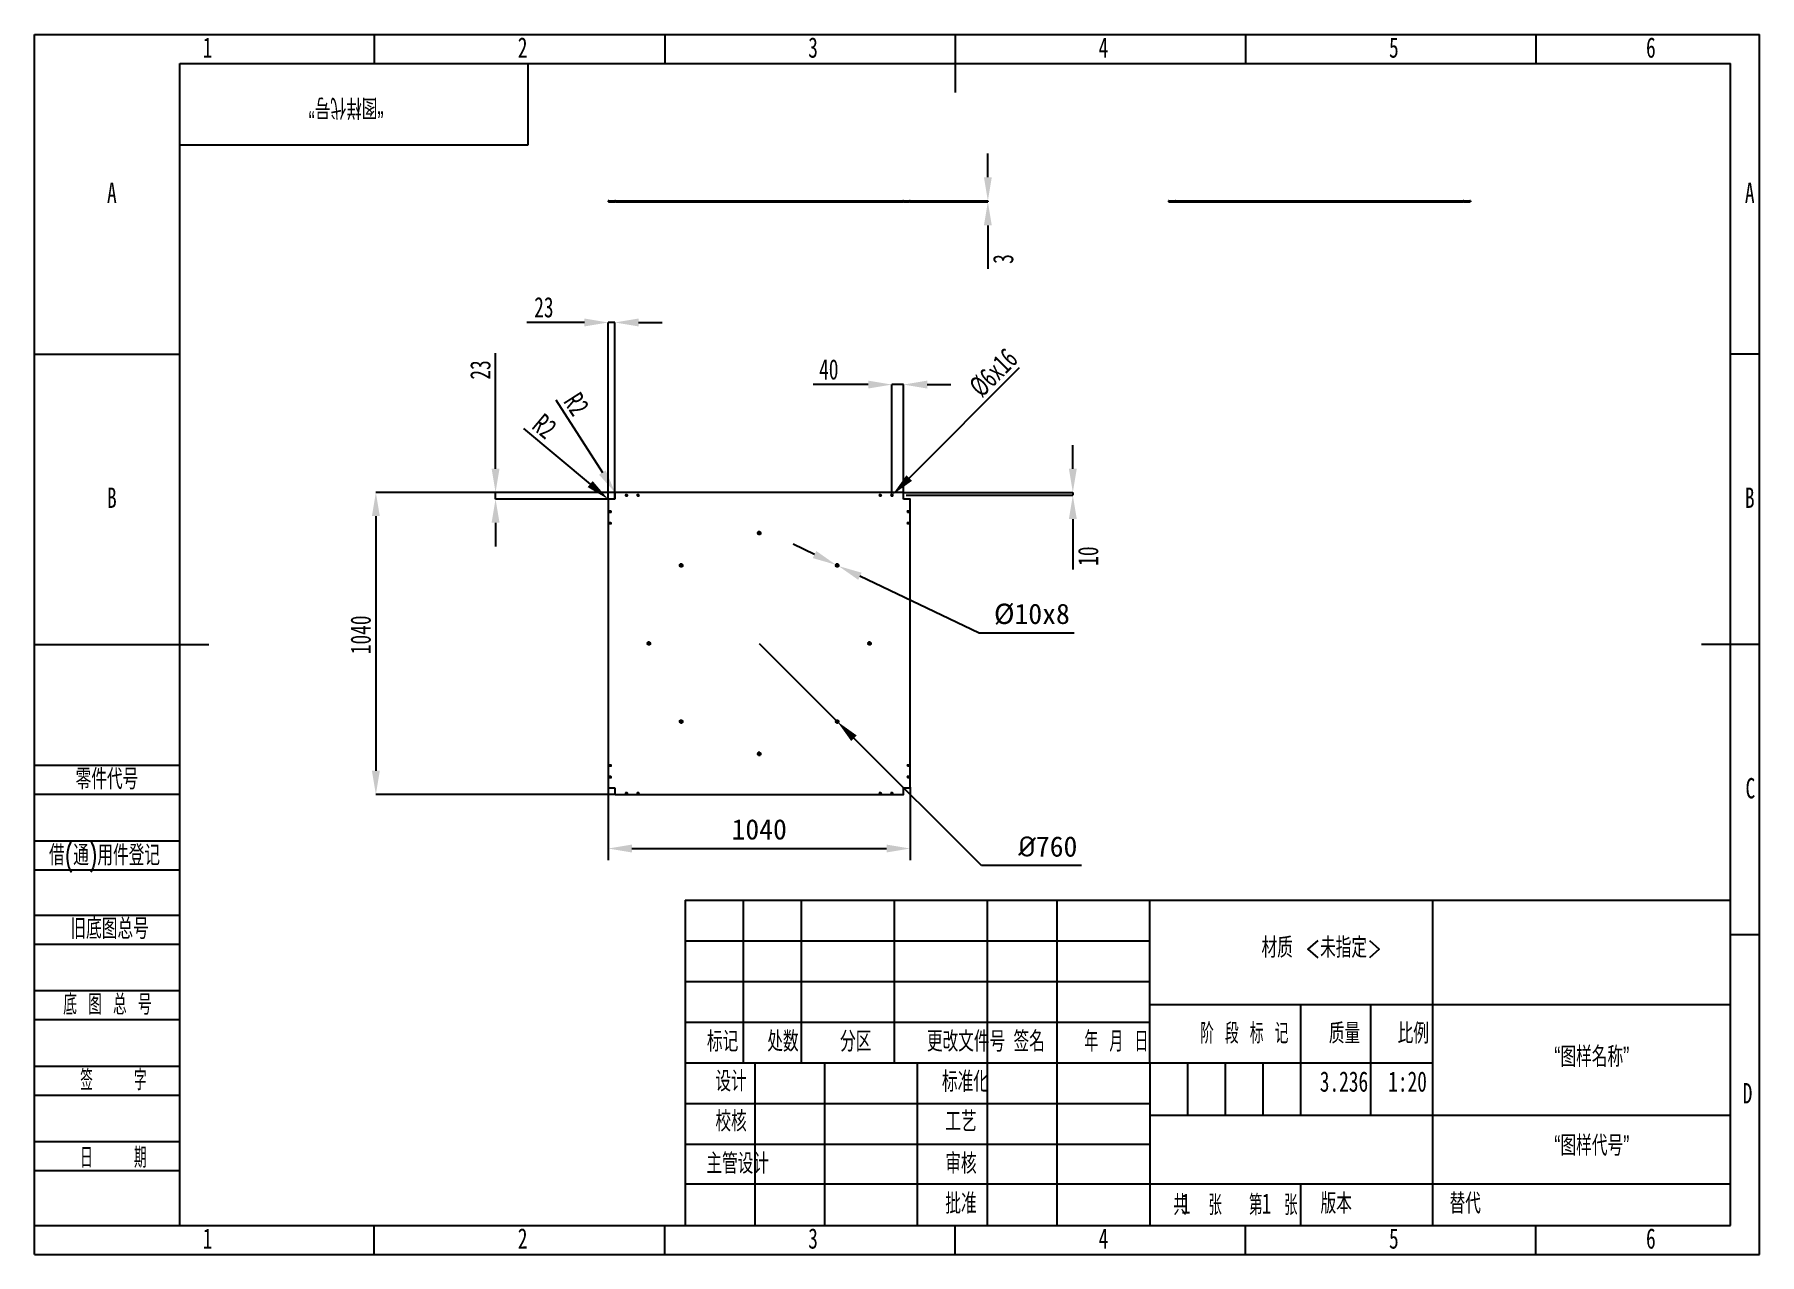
# Model space of a CAD drawing. Header units: millimetres. Extents: x 0 to 5940, y 0 to 4200.
import ezdxf

# ---------------------------------------------------------------- set-up
doc = ezdxf.new("R2010")
doc.units = ezdxf.units.MM
doc.header["$LTSCALE"] = 20
doc.header["$PDSIZE"] = -1
doc.layers.add('图框', color=7, linetype='Continuous')
doc.layers.add('标注层', color=4, linetype='Continuous', lineweight=25)
doc.layers.add('粗实线层', color=7, linetype='Continuous', lineweight=25)
doc.styles.add('SLDTEXTSTYLE0', font='TXT', dxfattribs={"width": 0.7, "bigfont": 'bigfont'})
doc.styles.add('SLDTEXTSTYLE1', font='TXT', dxfattribs={"width": 0.6, "bigfont": 'bigfont'})
doc.styles.add('SLDTEXTSTYLE2', font='TXT', dxfattribs={"width": 0.614286, "bigfont": 'bigfont'})
doc.styles.add('SLDTEXTSTYLE3', font='TXT', dxfattribs={"width": 0.62, "bigfont": 'bigfont'})
doc.styles.add('SLDTEXTSTYLE4', font='TXT', dxfattribs={"width": 0.566667, "bigfont": 'bigfont'})
doc.styles.add('SLDTEXTSTYLE5', font='TXT', dxfattribs={"width": 0.7})
doc.dimstyles.new('ISO-25', dxfattribs={"dimtxt": 2.5, "dimasz": 2.5, "dimexe": 1.25, "dimexo": 0.625, "dimtad": 1, "dimtxsty": 'Standard', "dimcen": 2.5, "dimadec": 0, "dimazin": 0, "dimtfac": 1, "dimtmove": 0, "dimatfit": 3, "dimfxl": 1, "dimarcsym": 0})
doc.dimstyles.new('SLDDIMSTYLE0', dxfattribs={"dimtxt": 70, "dimasz": 81.6, "dimexe": 0, "dimexo": 0.0625, "dimgap": 17.5, "dimtad": 2, "dimrnd": 1e-09, "dimzin": 12, "dimdsep": 46, "dimtxsty": 'SLDTEXTSTYLE5', "dimsah": 1, "dimcen": 0.09, "dimadec": 0, "dimazin": 3, "dimtfac": 1, "dimtmove": 0, "dimatfit": 0, "dimfxl": 1, "dimfrac": 2, "dimtolj": 1, "dimtzin": 12, "dimarcsym": 0})
doc.dimstyles.new('SLDDIMSTYLE1', dxfattribs={"dimtxt": 70, "dimasz": 81.6, "dimexe": 0, "dimexo": 0.0625, "dimgap": 17.5, "dimtad": 2, "dimrnd": 1e-09, "dimzin": 12, "dimdsep": 46, "dimtxsty": 'SLDTEXTSTYLE5', "dimsah": 1, "dimcen": 0, "dimadec": 0, "dimazin": 3, "dimtfac": 1, "dimtofl": 0, "dimtmove": 0, "dimatfit": 3, "dimfxl": 1, "dimfrac": 2, "dimtolj": 1, "dimtzin": 12, "dimarcsym": 0})
doc.dimstyles.new('SLDDIMSTYLE2', dxfattribs={"dimtxt": 70, "dimasz": 81.6, "dimexe": 0, "dimexo": 0.0625, "dimgap": 17.5, "dimtad": 2, "dimrnd": 1e-09, "dimzin": 12, "dimdsep": 46, "dimtxsty": 'SLDTEXTSTYLE5', "dimsah": 1, "dimcen": 0.09, "dimadec": 0, "dimazin": 3, "dimtfac": 1, "dimtofl": 0, "dimtmove": 0, "dimatfit": 3, "dimfxl": 1, "dimfrac": 2, "dimtolj": 1, "dimtzin": 12, "dimarcsym": 0})
doc.dimstyles.new('SLDDIMSTYLE3', dxfattribs={"dimtxt": 70, "dimasz": 81.6, "dimexe": 0, "dimexo": 0.0625, "dimgap": 17.5, "dimtad": 2, "dimrnd": 1e-09, "dimzin": 12, "dimdsep": 46, "dimtxsty": 'SLDTEXTSTYLE5', "dimblk1": 'NONE', "dimsah": 1, "dimcen": 0, "dimadec": 0, "dimazin": 3, "dimtfac": 1, "dimtmove": 0, "dimatfit": 3, "dimldrblk": 'NONE', "dimfxl": 1, "dimfrac": 2, "dimtolj": 1, "dimtzin": 12, "dimarcsym": 0})

# ---------------------------------------------------------------- blocks, each defined once
blk = doc.blocks.new('_D')
at = {"layer": 'Defpoints', "color": 0, "transparency": 16777216}
for p in [(3015.5, 3627.2), (3015.5, 3624.2), (3282.9, 3627.2)]:
    blk.add_point(p, dxfattribs=at)
at = {"layer": '标注层', "color": 0, "lineweight": -2, "transparency": 16777216}
for p, q in [((3282.9, 3708.8), (3282.9, 3790.4)), ((3015.6, 3627.2), (3282.9, 3627.2)), ((3015.6, 3624.2), (3282.9, 3624.2)), ((3282.9, 3627.2), (3282.9, 3624.2)), ((3282.9, 3542.6), (3282.9, 3393.3))]:
    blk.add_line(p, q, dxfattribs=at)
at = {"layer": '标注层', "color": 0, "transparency": 16777216}
for points in [[(3269.3, 3708.8), (3296.5, 3708.8), (3282.9, 3627.2)], [(3269.3, 3542.6), (3296.5, 3542.6), (3282.9, 3624.2)]]:
    blk.add_solid(points, dxfattribs=at)
at = {"layer": '标注层', "color": 0, "transparency": 16777216, "insert": (3300.4, 3427.2), "char_height": 70, "attachment_point": 2, "rotation": 90, "style": 'SLDTEXTSTYLE5'}
blk.add_mtext('\\A1;3', dxfattribs=at)
blk = doc.blocks.new('_D_1')
at = {"layer": 'Defpoints', "color": 0, "transparency": 16777216}
for p in [(1998.5, 2623.6), (1587.6, 2600.6), (1998.5, 2600.6)]:
    blk.add_point(p, dxfattribs=at)
at = {"layer": '标注层', "color": 0, "lineweight": -2, "transparency": 16777216}
for p, q in [((1587.6, 2705.2), (1587.6, 3103.5)), ((1998.5, 2623.6), (1587.6, 2623.6)), ((1587.6, 2600.6), (1587.6, 2623.6)), ((1998.5, 2600.6), (1587.6, 2600.6)), ((1587.6, 2519), (1587.6, 2437.4))]:
    blk.add_line(p, q, dxfattribs=at)
at = {"layer": '标注层', "color": 0, "transparency": 16777216}
for points in [[(1574, 2705.2), (1601.2, 2705.2), (1587.6, 2623.6)], [(1574, 2519), (1601.2, 2519), (1587.6, 2600.6)]]:
    blk.add_solid(points, dxfattribs=at)
at = {"layer": '标注层', "color": 0, "transparency": 16777216, "insert": (1500.1, 3045.1), "char_height": 70, "attachment_point": 2, "rotation": 90, "style": 'SLDTEXTSTYLE5'}
blk.add_mtext('\\A1;23', dxfattribs=at)
blk = doc.blocks.new('_D_2')
at = {"layer": 'Defpoints', "color": 0, "transparency": 16777216}
for p in [(1975.5, 3208.7), (1975.5, 2600.6), (1998.5, 2600.6)]:
    blk.add_point(p, dxfattribs=at)
at = {"layer": '标注层', "color": 0, "lineweight": -2, "transparency": 16777216}
for p, q in [((1893.9, 3208.7), (1695.7, 3208.7)), ((1975.5, 2600.6), (1975.5, 3208.7)), ((1998.5, 3208.7), (1975.5, 3208.7)), ((1998.5, 2600.6), (1998.5, 3208.7)), ((2080.1, 3208.7), (2161.7, 3208.7))]:
    blk.add_line(p, q, dxfattribs=at)
at = {"layer": '标注层', "color": 0, "transparency": 16777216}
for points in [[(1893.9, 3222.3), (1893.9, 3195.1), (1975.5, 3208.7)], [(2080.1, 3222.3), (2080.1, 3195.1), (1998.5, 3208.7)]]:
    blk.add_solid(points, dxfattribs=at)
at = {"layer": '标注层', "color": 0, "transparency": 16777216, "insert": (1754, 3296.2), "char_height": 70, "attachment_point": 2, "style": 'SLDTEXTSTYLE5'}
blk.add_mtext('\\A1;23', dxfattribs=at)
blk = doc.blocks.new('_D_3')
at = {"layer": 'Defpoints', "color": 0, "transparency": 16777216}
for p in [(1999.4, 2623.2), (2000.5, 2621.6)]:
    blk.add_point(p, dxfattribs=at)
at = {"layer": '标注层', "color": 0, "lineweight": -2, "transparency": 16777216}
blk.add_line((1795.3, 2942.1), (1955.4, 2692), dxfattribs=at)
at = {"layer": '标注层', "color": 0, "transparency": 16777216}
blk.add_solid([(1966.9, 2699.3), (1944, 2684.6), (1999.4, 2623.2)], dxfattribs=at)
at = {"layer": '标注层', "color": 0, "transparency": 16777216, "insert": (1878.4, 2974.5), "char_height": 70, "attachment_point": 1, "rotation": 302.63043, "style": 'SLDTEXTSTYLE5'}
blk.add_mtext('\\A1;R2', dxfattribs=at)
blk = doc.blocks.new('_D_4')
at = {"layer": 'Defpoints', "color": 0, "transparency": 16777216}
for p in [(1976, 2599.8), (1977.5, 2598.6)]:
    blk.add_point(p, dxfattribs=at)
at = {"layer": '标注层', "color": 0, "lineweight": -2, "transparency": 16777216}
blk.add_line((1684.2, 2843.9), (1913.4, 2652.2), dxfattribs=at)
at = {"layer": '标注层', "color": 0, "transparency": 16777216}
blk.add_solid([(1922.1, 2662.6), (1904.7, 2641.8), (1976, 2599.8)], dxfattribs=at)
at = {"layer": '标注层', "color": 0, "transparency": 16777216, "insert": (1753.8, 2899.8), "char_height": 70, "attachment_point": 1, "rotation": 320.08619, "style": 'SLDTEXTSTYLE5'}
blk.add_mtext('\\A1;R2', dxfattribs=at)
blk = doc.blocks.new('_D_6')
at = {"layer": 'Defpoints', "color": 0, "transparency": 16777216}
for p in [(2954.3, 2615.3), (2950.8, 2611.8)]:
    blk.add_point(p, dxfattribs=at)
at = {"layer": '标注层', "color": 0, "lineweight": -2, "transparency": 16777216}
for p, q in [((3390.8, 3051.9), (3012, 2673)), ((2950.8, 2611.8), (2954.3, 2615.3))]:
    blk.add_line(p, q, dxfattribs=at)
at = {"layer": '标注层', "color": 0, "transparency": 16777216}
blk.add_solid([(3002.4, 2682.6), (3021.6, 2663.4), (2954.3, 2615.3)], dxfattribs=at)
at = {"layer": '标注层', "color": 0, "transparency": 16777216, "insert": (3212, 2996.8), "char_height": 70, "width": 83.494, "attachment_point": 1, "rotation": 45, "style": 'SLDTEXTSTYLE5'}
blk.add_mtext('\\A1;%%C6x16', dxfattribs=at)
blk = doc.blocks.new('_None')
blk = doc.blocks.new('_D_7')
at = {"layer": 'Defpoints', "color": 0, "transparency": 16777216}
for p in [(2992.5, 2994.8), (2992.5, 2621.6), (2952.5, 2613.6)]:
    blk.add_point(p, dxfattribs=at)
at = {"layer": '标注层', "color": 0, "lineweight": -2, "transparency": 16777216}
for p, q in [((2870.9, 2994.8), (2680.8, 2994.8)), ((2952.5, 2613.6), (2952.5, 2994.8)), ((2992.5, 2994.8), (2952.5, 2994.8)), ((2992.5, 2621.6), (2992.5, 2994.8)), ((3074.1, 2994.8), (3155.7, 2994.8))]:
    blk.add_line(p, q, dxfattribs=at)
at = {"layer": '标注层', "color": 0, "transparency": 16777216}
for points in [[(2870.9, 3008.4), (2870.9, 2981.2), (2952.5, 2994.8)], [(3074.1, 3008.4), (3074.1, 2981.2), (2992.5, 2994.8)]]:
    blk.add_solid(points, dxfattribs=at)
at = {"layer": '标注层', "color": 0, "transparency": 16777216, "insert": (2735.1, 3082.3), "char_height": 70, "attachment_point": 2, "style": 'SLDTEXTSTYLE5'}
blk.add_mtext('\\A1;40', dxfattribs=at)
blk = doc.blocks.new('_D_8')
at = {"layer": 'Defpoints', "color": 0, "transparency": 16777216}
for p in [(2990.5, 2623.6), (3575.5, 2623.6), (3002, 2613.6)]:
    blk.add_point(p, dxfattribs=at)
at = {"layer": '标注层', "color": 0, "lineweight": -2, "transparency": 16777216}
for p, q in [((3575.5, 2705.2), (3575.5, 2786.8)), ((2990.6, 2623.6), (3575.5, 2623.6)), ((3575.5, 2623.6), (3575.5, 2613.6)), ((3002.1, 2613.6), (3575.5, 2613.6)), ((3575.5, 2532), (3575.5, 2358.2))]:
    blk.add_line(p, q, dxfattribs=at)
at = {"layer": '标注层', "color": 0, "transparency": 16777216}
for points in [[(3561.9, 2705.2), (3589.1, 2705.2), (3575.5, 2623.6)], [(3561.9, 2532), (3589.1, 2532), (3575.5, 2613.6)]]:
    blk.add_solid(points, dxfattribs=at)
at = {"layer": '标注层', "color": 0, "transparency": 16777216, "insert": (3593, 2404.3), "char_height": 70, "attachment_point": 2, "rotation": 90, "style": 'SLDTEXTSTYLE5'}
blk.add_mtext('\\A1;10', dxfattribs=at)
blk = doc.blocks.new('_D_9')
at = {"layer": 'Defpoints', "color": 0, "transparency": 16777216}
for p in [(2000.5, 2623.6), (1175.5, 1583.6), (2000.5, 1583.6)]:
    blk.add_point(p, dxfattribs=at)
at = {"layer": '标注层', "color": 0, "lineweight": -2, "transparency": 16777216}
for p, q in [((2000.5, 2623.6), (1175.5, 2623.6)), ((1175.5, 2542), (1175.5, 1665.2)), ((2000.5, 1583.6), (1175.5, 1583.6))]:
    blk.add_line(p, q, dxfattribs=at)
at = {"layer": '标注层', "color": 0, "transparency": 16777216}
for points in [[(1161.9, 2542), (1189.1, 2542), (1175.5, 2623.6)], [(1161.9, 1665.2), (1189.1, 1665.2), (1175.5, 1583.6)]]:
    blk.add_solid(points, dxfattribs=at)
at = {"layer": '标注层', "color": 0, "transparency": 16777216, "insert": (1088, 2133.3), "char_height": 70, "attachment_point": 2, "rotation": 90, "style": 'SLDTEXTSTYLE5'}
blk.add_mtext('\\A1;1040', dxfattribs=at)
blk = doc.blocks.new('SW_CENTERMARKSYMBOL_0')
at = {"layer": '图框', "color": 0}
for p, q in [((-5, 0), (-7.5, 0)), ((0, 0), (-2.5, 0)), ((0, 5), (0, 7.5)), ((0, 0), (0, 2.5)), ((0, 0), (0, -2.5)), ((0, 0), (2.5, 0)), ((5, 0), (7.5, 0)), ((0, -5), (0, -7.5))]:
    blk.add_line(p, q, dxfattribs=at)
blk = doc.blocks.new('SW_CENTERMARKSYMBOL_1')
at = {"layer": '图框', "color": 0}
for p, q in [((-2.5, 0), (-5, 0)), ((0, 0), (-2.5, 0)), ((0, 2.5), (0, 5)), ((0, 0), (0, 2.5)), ((0, 0), (0, -2.5)), ((0, 0), (2.5, 0)), ((2.5, 0), (5, 0)), ((0, -2.5), (0, -5))]:
    blk.add_line(p, q, dxfattribs=at)
blk = doc.blocks.new('SW_CENTERMARKSYMBOL_2')
at = {"layer": '图框', "color": 0}
for p, q in [((-2.5, 0), (-5, 0)), ((0, 0), (-2.5, 0)), ((0, 2.5), (0, 5)), ((0, 0), (0, 2.5)), ((0, 0), (0, -2.5)), ((0, 0), (2.5, 0)), ((2.5, 0), (5, 0)), ((0, -2.5), (0, -5))]:
    blk.add_line(p, q, dxfattribs=at)
blk = doc.blocks.new('SW_CENTERMARKSYMBOL_3')
at = {"layer": '图框', "color": 0}
for p, q in [((-2.5, 0), (-5, 0)), ((0, 0), (-2.5, 0)), ((0, 2.5), (0, 5)), ((0, 0), (0, 2.5)), ((0, 0), (0, -2.5)), ((0, 0), (2.5, 0)), ((2.5, 0), (5, 0)), ((0, -2.5), (0, -5))]:
    blk.add_line(p, q, dxfattribs=at)
blk = doc.blocks.new('SW_CENTERMARKSYMBOL_4')
at = {"layer": '图框', "color": 0}
for p, q in [((-2.5, 0), (-5, 0)), ((0, 0), (-2.5, 0)), ((0, 2.5), (0, 5)), ((0, 0), (0, 2.5)), ((0, 0), (0, -2.5)), ((0, 0), (2.5, 0)), ((2.5, 0), (5, 0)), ((0, -2.5), (0, -5))]:
    blk.add_line(p, q, dxfattribs=at)
blk = doc.blocks.new('SW_CENTERMARKSYMBOL_5')
at = {"layer": '图框', "color": 0}
for p, q in [((-2.5, 0), (-5, 0)), ((0, 0), (-2.5, 0)), ((0, 2.5), (0, 5)), ((0, 0), (0, 2.5)), ((0, 0), (0, -2.5)), ((0, 0), (2.5, 0)), ((2.5, 0), (5, 0)), ((0, -2.5), (0, -5))]:
    blk.add_line(p, q, dxfattribs=at)
blk = doc.blocks.new('SW_CENTERMARKSYMBOL_6')
at = {"layer": '图框', "color": 0}
for p, q in [((-2.5, 0), (-5, 0)), ((0, 0), (-2.5, 0)), ((0, 2.5), (0, 5)), ((0, 0), (0, 2.5)), ((0, 0), (0, -2.5)), ((0, 0), (2.5, 0)), ((2.5, 0), (5, 0)), ((0, -2.5), (0, -5))]:
    blk.add_line(p, q, dxfattribs=at)
blk = doc.blocks.new('SW_CENTERMARKSYMBOL_7')
at = {"layer": '图框', "color": 0}
for p, q in [((-2.5, 0), (-5, 0)), ((0, 0), (-2.5, 0)), ((0, 2.5), (0, 5)), ((0, 0), (0, 2.5)), ((0, 0), (0, -2.5)), ((0, 0), (2.5, 0)), ((2.5, 0), (5, 0)), ((0, -2.5), (0, -5))]:
    blk.add_line(p, q, dxfattribs=at)
blk = doc.blocks.new('SW_CENTERMARKSYMBOL_8')
at = {"layer": '图框', "color": 0}
for p, q in [((-5, 0), (-7.5, 0)), ((0, 0), (-2.5, 0)), ((0, 5), (0, 7.5)), ((0, 0), (0, 2.5)), ((0, 0), (0, -2.5)), ((0, 0), (2.5, 0)), ((5, 0), (7.5, 0)), ((0, -5), (0, -7.5))]:
    blk.add_line(p, q, dxfattribs=at)
blk = doc.blocks.new('SW_CENTERMARKSYMBOL_9')
at = {"layer": '图框', "color": 0}
for p, q in [((-5, 0), (-7.5, 0)), ((0, 0), (-2.5, 0)), ((0, 5), (0, 7.5)), ((0, 0), (0, 2.5)), ((0, 0), (0, -2.5)), ((0, 0), (2.5, 0)), ((5, 0), (7.5, 0)), ((0, -5), (0, -7.5))]:
    blk.add_line(p, q, dxfattribs=at)
blk = doc.blocks.new('SW_CENTERMARKSYMBOL_10')
at = {"layer": '图框', "color": 0}
for p, q in [((-5, 0), (-7.5, 0)), ((0, 0), (-2.5, 0)), ((0, 5), (0, 7.5)), ((0, 0), (0, 2.5)), ((0, 0), (0, -2.5)), ((0, 0), (2.5, 0)), ((5, 0), (7.5, 0)), ((0, -5), (0, -7.5))]:
    blk.add_line(p, q, dxfattribs=at)
blk = doc.blocks.new('SW_CENTERMARKSYMBOL_11')
at = {"layer": '图框', "color": 0}
for p, q in [((-5, 0), (-7.5, 0)), ((0, 0), (-2.5, 0)), ((0, 5), (0, 7.5)), ((0, 0), (0, 2.5)), ((0, 0), (0, -2.5)), ((0, 0), (2.5, 0)), ((5, 0), (7.5, 0)), ((0, -5), (0, -7.5))]:
    blk.add_line(p, q, dxfattribs=at)
blk = doc.blocks.new('SW_CENTERMARKSYMBOL_12')
at = {"layer": '图框', "color": 0}
for p, q in [((-5, 0), (-7.5, 0)), ((0, 0), (-2.5, 0)), ((0, 5), (0, 7.5)), ((0, 0), (0, 2.5)), ((0, 0), (0, -2.5)), ((0, 0), (2.5, 0)), ((5, 0), (7.5, 0)), ((0, -5), (0, -7.5))]:
    blk.add_line(p, q, dxfattribs=at)
blk = doc.blocks.new('SW_CENTERMARKSYMBOL_13')
at = {"layer": '图框', "color": 0}
for p, q in [((-5, 0), (-7.5, 0)), ((0, 0), (-2.5, 0)), ((0, 5), (0, 7.5)), ((0, 0), (0, 2.5)), ((0, 0), (0, -2.5)), ((0, 0), (2.5, 0)), ((5, 0), (7.5, 0)), ((0, -5), (0, -7.5))]:
    blk.add_line(p, q, dxfattribs=at)
blk = doc.blocks.new('SW_CENTERMARKSYMBOL_14')
at = {"layer": '图框', "color": 0}
for p, q in [((-5, 0), (-7.5, 0)), ((0, 0), (-2.5, 0)), ((0, 5), (0, 7.5)), ((0, 0), (0, 2.5)), ((0, 0), (0, -2.5)), ((0, 0), (2.5, 0)), ((5, 0), (7.5, 0)), ((0, -5), (0, -7.5))]:
    blk.add_line(p, q, dxfattribs=at)
blk = doc.blocks.new('SW_CENTERMARKSYMBOL_15')
at = {"layer": '图框', "color": 0}
for p, q in [((-2.5, 0), (-5, 0)), ((0, 0), (-2.5, 0)), ((0, 2.5), (0, 5)), ((0, 0), (0, 2.5)), ((0, 0), (0, -2.5)), ((0, 0), (2.5, 0)), ((2.5, 0), (5, 0)), ((0, -2.5), (0, -5))]:
    blk.add_line(p, q, dxfattribs=at)
blk = doc.blocks.new('SW_CENTERMARKSYMBOL_16')
at = {"layer": '图框', "color": 0}
for p, q in [((-2.5, 0), (-5, 0)), ((0, 0), (-2.5, 0)), ((0, 2.5), (0, 5)), ((0, 0), (0, 2.5)), ((0, 0), (0, -2.5)), ((0, 0), (2.5, 0)), ((2.5, 0), (5, 0)), ((0, -2.5), (0, -5))]:
    blk.add_line(p, q, dxfattribs=at)
blk = doc.blocks.new('SW_CENTERMARKSYMBOL_17')
at = {"layer": '图框', "color": 0}
for p, q in [((-2.5, 0), (-5, 0)), ((0, 0), (-2.5, 0)), ((0, 2.5), (0, 5)), ((0, 0), (0, 2.5)), ((0, 0), (0, -2.5)), ((0, 0), (2.5, 0)), ((2.5, 0), (5, 0)), ((0, -2.5), (0, -5))]:
    blk.add_line(p, q, dxfattribs=at)
blk = doc.blocks.new('SW_CENTERMARKSYMBOL_18')
at = {"layer": '图框', "color": 0}
for p, q in [((-2.5, 0), (-5, 0)), ((0, 0), (-2.5, 0)), ((0, 2.5), (0, 5)), ((0, 0), (0, 2.5)), ((0, 0), (0, -2.5)), ((0, 0), (2.5, 0)), ((2.5, 0), (5, 0)), ((0, -2.5), (0, -5))]:
    blk.add_line(p, q, dxfattribs=at)
blk = doc.blocks.new('SW_CENTERMARKSYMBOL_19')
at = {"layer": '图框', "color": 0}
for p, q in [((-2.5, 0), (-5, 0)), ((0, 0), (-2.5, 0)), ((0, 2.5), (0, 5)), ((0, 0), (0, 2.5)), ((0, 0), (0, -2.5)), ((0, 0), (2.5, 0)), ((2.5, 0), (5, 0)), ((0, -2.5), (0, -5))]:
    blk.add_line(p, q, dxfattribs=at)
blk = doc.blocks.new('SW_CENTERMARKSYMBOL_20')
at = {"layer": '图框', "color": 0}
for p, q in [((-2.5, 0), (-5, 0)), ((0, 0), (-2.5, 0)), ((0, 2.5), (0, 5)), ((0, 0), (0, 2.5)), ((0, 0), (0, -2.5)), ((0, 0), (2.5, 0)), ((2.5, 0), (5, 0)), ((0, -2.5), (0, -5))]:
    blk.add_line(p, q, dxfattribs=at)
blk = doc.blocks.new('SW_CENTERMARKSYMBOL_21')
at = {"layer": '图框', "color": 0}
for p, q in [((-2.5, 0), (-5, 0)), ((0, 0), (-2.5, 0)), ((0, 2.5), (0, 5)), ((0, 0), (0, 2.5)), ((0, 0), (0, -2.5)), ((0, 0), (2.5, 0)), ((2.5, 0), (5, 0)), ((0, -2.5), (0, -5))]:
    blk.add_line(p, q, dxfattribs=at)
blk = doc.blocks.new('SW_CENTERMARKSYMBOL_22')
at = {"layer": '图框', "color": 0}
for p, q in [((-2.5, 0), (-5, 0)), ((0, 0), (-2.5, 0)), ((0, 2.5), (0, 5)), ((0, 0), (0, 2.5)), ((0, 0), (0, -2.5)), ((0, 0), (2.5, 0)), ((2.5, 0), (5, 0)), ((0, -2.5), (0, -5))]:
    blk.add_line(p, q, dxfattribs=at)
blk = doc.blocks.new('SW_CENTERMARKSYMBOL_23')
at = {"layer": '图框', "color": 0}
for p, q in [((-2.5, 0), (-5, 0)), ((0, 0), (-2.5, 0)), ((0, 2.5), (0, 5)), ((0, 0), (0, 2.5)), ((0, 0), (0, -2.5)), ((0, 0), (2.5, 0)), ((2.5, 0), (5, 0)), ((0, -2.5), (0, -5))]:
    blk.add_line(p, q, dxfattribs=at)
blk = doc.blocks.new('*D36')
at = {"layer": 'Defpoints', "color": 0, "transparency": 16777216}
for p in [(2495.5, 2103.6), (2764.2, 1834.9)]:
    blk.add_point(p, dxfattribs=at)
at = {"layer": '标注层', "color": 0, "lineweight": -2, "transparency": 16777216}
for p, q in [((2495.5, 2103.6), (2764.2, 1834.9)), ((3260.5, 1338.6), (2821.9, 1777.2)), ((3604.8, 1338.6), (3260.5, 1338.6))]:
    blk.add_line(p, q, dxfattribs=at)
at = {"layer": '标注层', "color": 0, "transparency": 16777216}
blk.add_solid([(2831.5, 1786.8), (2812.3, 1767.5), (2764.2, 1834.9)], dxfattribs=at)
at = {"layer": '标注层', "color": 0, "transparency": 16777216, "insert": (3489.3, 1404.1), "char_height": 70, "attachment_point": 5}
blk.add_mtext('{\\fISOCPEUR|b0|i0|c0|p34;%%C}760', dxfattribs=at)
blk = doc.blocks.new('*D37')
at = {"layer": 'Defpoints', "color": 0, "transparency": 16777216}
for p in [(2759.7, 2374.4), (2768.7, 2370.1)]:
    blk.add_point(p, dxfattribs=at)
at = {"layer": '标注层', "color": 0, "lineweight": -2, "transparency": 16777216}
for p, q in [((2686.1, 2409.7), (2612.5, 2444.9)), ((2759.7, 2374.4), (2768.7, 2370.1)), ((3252.4, 2138.6), (2842.3, 2334.9)), ((3580.3, 2138.6), (3252.4, 2138.6))]:
    blk.add_line(p, q, dxfattribs=at)
at = {"layer": '标注层', "color": 0, "transparency": 16777216}
for points in [[(2692, 2421.9), (2680.2, 2397.4), (2759.7, 2374.4)], [(2848.2, 2347.1), (2836.5, 2322.6), (2768.7, 2370.1)]]:
    blk.add_solid(points, dxfattribs=at)
at = {"layer": '标注层', "color": 0, "transparency": 16777216, "insert": (3434.5, 2204.1), "char_height": 70, "attachment_point": 5}
blk.add_mtext('%%C10x8', dxfattribs=at)
blk = doc.blocks.new('*D38')
at = {"layer": 'Defpoints', "color": 0, "transparency": 16777216}
for p in [(1975.5, 1608.6), (3015.5, 1608.6), (3015.5, 1397.6)]:
    blk.add_point(p, dxfattribs=at)
at = {"layer": '标注层', "color": 0, "lineweight": -2, "transparency": 16777216}
for p, q in [((1975.5, 1608.6), (1975.5, 1357.6)), ((3015.5, 1608.6), (3015.5, 1357.6)), ((2057.1, 1397.6), (2933.9, 1397.6))]:
    blk.add_line(p, q, dxfattribs=at)
at = {"layer": '标注层', "color": 0, "transparency": 16777216}
for points in [[(2057.1, 1411.2), (2057.1, 1384), (1975.5, 1397.6)], [(2933.9, 1411.2), (2933.9, 1384), (3015.5, 1397.6)]]:
    blk.add_solid(points, dxfattribs=at)
at = {"layer": '标注层', "color": 0, "transparency": 16777216, "insert": (2495.5, 1463.1), "char_height": 70, "attachment_point": 5}
blk.add_mtext('1040', dxfattribs=at)

msp = doc.modelspace()

# ---------------------------------------------------------------- linework, layer by layer
at = {"color": 7, "linetype": 'Continuous', "lineweight": 25}
for p, q in [((1975.52, 3627.189), (1975.52, 3624.189)), ((1977.52, 3627.189), (1975.52, 3627.189)), ((1977.52, 3624.189), (1975.52, 3624.189)), ((1977.52, 3627.189), (1977.52, 3624.189)), ((1977.52, 3627.189), (1998.52, 3627.189)), ((1977.52, 3624.189), (1998.52, 3624.189)), ((1998.52, 3627.189), (1998.52, 3624.189)), ((2000.52, 3627.189), (1998.52, 3627.189)), ((2000.52, 3624.189), (1998.52, 3624.189)), ((2000.52, 3627.189), (2000.52, 3624.189)), ((2000.52, 3627.189), (2990.52, 3627.189)), ((2000.52, 3624.189), (2990.52, 3624.189)), ((2990.52, 3627.189), (2990.52, 3624.189)), ((2992.52, 3627.189), (2990.52, 3627.189)), ((2992.52, 3624.189), (2990.52, 3624.189)), ((2992.52, 3627.189), (2992.52, 3624.189)), ((2992.52, 3627.189), (3013.52, 3627.189)), ((2992.52, 3624.189), (3013.52, 3624.189)), ((3013.52, 3627.189), (3013.52, 3624.189)), ((3015.52, 3627.189), (3013.52, 3627.189)), ((3015.52, 3624.189), (3013.52, 3624.189)), ((3015.52, 3627.189), (3015.52, 3624.189)), ((3904.348, 3627.189), (3904.348, 3624.189)), ((3906.348, 3627.189), (3904.348, 3627.189)), ((3906.348, 3624.189), (3904.348, 3624.189)), ((3906.348, 3627.189), (3906.348, 3624.189)), ((3906.348, 3627.189), (3927.348, 3627.189)), ((3906.348, 3624.189), (3927.348, 3624.189)), ((3927.348, 3627.189), (3927.348, 3624.189)), ((3929.348, 3627.189), (3927.348, 3627.189)), ((3929.348, 3624.189), (3927.348, 3624.189)), ((3929.348, 3627.189), (3929.348, 3624.189)), ((3929.348, 3627.189), (4919.348, 3627.189)), ((3929.348, 3624.189), (4919.348, 3624.189)), ((4919.348, 3627.189), (4919.348, 3624.189)), ((4921.348, 3627.189), (4919.348, 3627.189)), ((4921.348, 3624.189), (4919.348, 3624.189)), ((4921.348, 3627.189), (4921.348, 3624.189)), ((4921.348, 3627.189), (4942.348, 3627.189)), ((4921.348, 3624.189), (4942.348, 3624.189)), ((4942.348, 3627.189), (4942.348, 3624.189)), ((4944.348, 3627.189), (4942.348, 3627.189)), ((4944.348, 3624.189), (4942.348, 3624.189)), ((4944.348, 3627.189), (4944.348, 3624.189)), ((1998.52, 2621.562), (1998.52, 2600.562)), ((2990.52, 2623.562), (2000.52, 2623.562)), ((2992.52, 2600.562), (2992.52, 2621.562)), ((1975.52, 2598.562), (1975.52, 1608.562)), ((1998.52, 2600.562), (1977.52, 2600.562)), ((3013.52, 2600.562), (2992.52, 2600.562)), ((3015.52, 1608.562), (3015.52, 2598.562)), ((1977.52, 1606.562), (1998.52, 1606.562)), ((1998.52, 1606.562), (1998.52, 1585.562)), ((2992.52, 1606.562), (3013.52, 1606.562)), ((2992.52, 1585.562), (2992.52, 1606.562)), ((2000.52, 1583.562), (2990.52, 1583.562))]:
    msp.add_line(p, q, dxfattribs=at)
for centre, radius in [((2038.52, 2613.562), 2.5), ((2078.52, 2613.562), 2.5), ((2912.52, 2613.562), 2.5), ((2952.52, 2613.562), 2.5), ((1982.52, 2557.562), 2.5), ((3008.52, 2557.562), 2.5), ((1982.52, 2517.562), 2.5), ((3008.52, 2517.562), 2.5), ((2495.52, 2483.562), 5), ((2226.82, 2372.263), 5), ((2764.221, 2372.263), 5), ((2115.52, 2103.562), 5), ((2875.52, 2103.562), 5), ((2226.82, 1834.862), 5), ((2764.221, 1834.862), 5), ((2495.52, 1723.562), 5), ((1982.52, 1683.562), 2.5), ((3008.52, 1683.562), 2.5), ((1982.52, 1643.562), 2.5), ((3008.52, 1643.562), 2.5), ((2038.52, 1587.562), 2.5), ((2078.52, 1587.562), 2.5), ((2912.52, 1587.562), 2.5), ((2952.52, 1587.562), 2.5)]:
    msp.add_circle(centre, radius, dxfattribs=at)
for centre, start, end in [((2000.52, 2621.562), 90, 180), ((2990.52, 2621.562), 0, 90), ((1977.52, 2598.562), 90, 180), ((3013.52, 2598.562), 0, 90), ((1977.52, 1608.562), 180, 270), ((3013.52, 1608.562), 270, 0), ((2000.52, 1585.562), 180, 270), ((2990.52, 1585.562), 270, 0)]:
    msp.add_arc(centre, 2, start, end, dxfattribs=at)
at = {"layer": '图框'}
for p, q in [((0, 0), (0, 4200)), ((0, 4200), (5940, 4200)), ((1170, 4200), (1170, 4100)), ((2170, 4200), (2170, 4100)), ((4170, 4200), (4170, 4100)), ((5170, 4200), (5170, 4100)), ((5940, 0), (5940, 4200)), ((0, 3100), (500, 3100)), ((5940, 3100), (5840, 3100)), ((0, 1684.412), (500, 1684.412)), ((0, 1584.412), (500, 1584.412)), ((0, 1424.412), (500, 1424.412)), ((0, 1324.412), (500, 1324.412)), ((0, 1168.601), (500, 1168.601)), ((2240, 1080), (3840, 1080)), ((5940, 1100), (5840, 1100)), ((0, 1068.601), (500, 1068.601)), ((0, 908.601), (500, 908.601)), ((2240, 940), (3840, 940)), ((0, 808.601), (500, 808.601)), ((3970, 660), (3970, 480)), ((4100, 660), (4100, 480)), ((4230, 660), (4230, 480)), ((0, 648.601), (500, 648.601)), ((0, 548.601), (500, 548.601)), ((0, 388.601), (500, 388.601)), ((0, 288.601), (500, 288.601)), ((0, 100), (500, 100)), ((1170, 0), (1170, 100)), ((2170, 0), (2170, 100)), ((4170, 0), (4170, 100)), ((5170, 0), (5170, 100)), ((0, 0), (5940, 0))]:
    msp.add_line(p, q, dxfattribs=at)
at = {"layer": '图框', "lineweight": 25}
for p, q in [((3170, 4200), (3170, 4000)), ((0, 2100), (600, 2100)), ((5940, 2100), (5740, 2100)), ((2240, 1220), (2240, 100)), ((2240, 1220), (5840, 1220)), ((2440, 1220), (2440, 660)), ((2640, 1220), (2640, 660)), ((2960, 1220), (2960, 660)), ((3280, 1220), (3280, 100)), ((3520, 1220), (3520, 100)), ((3839.363, 1221.043), (3840.094, 100)), ((4813.838, 1220), (4813.838, 100)), ((3839.598, 861.043), (5839.598, 861.043)), ((4360, 861.382), (4360, 481.382)), ((4600, 860), (4600, 480)), ((2240, 800), (3840, 800)), ((2240, 660), (3840, 660)), ((2480, 660), (2480, 100)), ((2720, 660), (2720, 100)), ((3040, 660), (3040, 100)), ((3840.304, 660), (4813.838, 660)), ((2240, 520), (3840, 520)), ((3840, 480), (5840, 480)), ((2240, 380), (3840, 380)), ((2240, 243.322), (3840, 243.322)), ((3840, 243.322), (5840.001, 243.322)), ((4360, 243.322), (4360, 100)), ((500, 100), (5840, 100)), ((3170, 0), (3170, 100))]:
    msp.add_line(p, q, dxfattribs=at)
at = {"layer": '图框', "linetype": 'Continuous', "lineweight": 25}
for p, q in [((500, 100), (500, 4100)), ((500, 4100), (5840, 4100)), ((5840, 100), (5840, 4100))]:
    msp.add_line(p, q, dxfattribs=at)
at = {"layer": '粗实线层'}
for p, q in [((1700, 3820), (1700, 4100)), ((500, 3820), (1700, 3820))]:
    msp.add_line(p, q, dxfattribs=at)

# ---------------------------------------------------------------- block references
at = {"layer": '图框'}
for name, p in [('SW_CENTERMARKSYMBOL_22', (2038.52, 2613.562)), ('SW_CENTERMARKSYMBOL_20', (2078.52, 2613.562)), ('SW_CENTERMARKSYMBOL_21', (2912.52, 2613.562)), ('SW_CENTERMARKSYMBOL_15', (2952.52, 2613.562)), ('SW_CENTERMARKSYMBOL_1', (1982.52, 2557.562)), ('SW_CENTERMARKSYMBOL_18', (3008.52, 2557.562)), ('SW_CENTERMARKSYMBOL_6', (1982.52, 2517.562)), ('SW_CENTERMARKSYMBOL_16', (3008.52, 2517.562)), ('SW_CENTERMARKSYMBOL_13', (2495.52, 2483.562)), ('SW_CENTERMARKSYMBOL_12', (2226.82, 2372.263)), ('SW_CENTERMARKSYMBOL_14', (2764.221, 2372.263)), ('SW_CENTERMARKSYMBOL_11', (2115.52, 2103.562)), ('SW_CENTERMARKSYMBOL_0', (2875.52, 2103.562)), ('SW_CENTERMARKSYMBOL_10', (2226.82, 1834.862)), ('SW_CENTERMARKSYMBOL_8', (2764.221, 1834.862)), ('SW_CENTERMARKSYMBOL_9', (2495.52, 1723.562)), ('SW_CENTERMARKSYMBOL_5', (1982.52, 1683.562)), ('SW_CENTERMARKSYMBOL_17', (3008.52, 1683.562)), ('SW_CENTERMARKSYMBOL_7', (1982.52, 1643.562)), ('SW_CENTERMARKSYMBOL_23', (3008.52, 1643.562)), ('SW_CENTERMARKSYMBOL_19', (2038.52, 1587.562)), ('SW_CENTERMARKSYMBOL_3', (2078.52, 1587.562)), ('SW_CENTERMARKSYMBOL_4', (2912.52, 1587.562)), ('SW_CENTERMARKSYMBOL_2', (2952.52, 1587.562))]:
    msp.add_blockref(name, p, dxfattribs=at)

# ---------------------------------------------------------------- texts
at = {"layer": '图框', "char_height": 70}
for s, insert, attachment_point, style in [('1', (595.889, 4190.194), 2, 'SLDTEXTSTYLE5'), ('2', (1680.889, 4190.194), 2, 'SLDTEXTSTYLE5'), ('3', (2680.889, 4190.194), 2, 'SLDTEXTSTYLE5'), ('4', (3680.889, 4190.194), 2, 'SLDTEXTSTYLE5'), ('5', (4680.889, 4190.194), 2, 'SLDTEXTSTYLE5'), ('6', (5565.938, 4190.194), 2, 'SLDTEXTSTYLE5'), ('A', (266.406, 3690.194), 2, 'SLDTEXTSTYLE5'), ('A', (5906.406, 3690.194), 2, 'SLDTEXTSTYLE5'), ('B', (266.406, 2640.194), 2, 'SLDTEXTSTYLE5'), ('B', (5906.406, 2640.194), 2, 'SLDTEXTSTYLE5'), ('零件代号', (141.673, 1671.581), 1, 'SLDTEXTSTYLE0'), ('C', (5908.545, 1640.194), 2, 'SLDTEXTSTYLE5'), ('借(通)用件登记', (49.923, 1409.451), 1, 'SLDTEXTSTYLE0'), ('旧底图总号', (123.881, 1156.477), 1, 'SLDTEXTSTYLE0'), ('材质 <未指定>', (4432.184, 1091.543), 2, 'SLDTEXTSTYLE0'), ('底 图 总 号', (98.944, 895.31), 1, 'SLDTEXTSTYLE2'), ('标记', (2369.572, 768.344), 2, 'SLDTEXTSTYLE0'), ('处数', (2577.369, 768.344), 2, 'SLDTEXTSTYLE0'), ('分区', (2827.797, 768.344), 2, 'SLDTEXTSTYLE0'), ('更改文件号', (3207.797, 768.344), 2, 'SLDTEXTSTYLE0'), ('签名', (3425.155, 768.344), 2, 'SLDTEXTSTYLE0'), ('年 月 日', (3725.217, 768.344), 2, 'SLDTEXTSTYLE3'), ('阶 段 标 记', (4165.721, 796.108), 2, 'SLDTEXTSTYLE2'), ('质量', (4511.067, 796.108), 2, 'SLDTEXTSTYLE0'), ('比例', (4748.01, 796.108), 2, 'SLDTEXTSTYLE0'), ('“图样名称”', (5362.483, 715.813), 2, 'SLDTEXTSTYLE0'), ('签    字', (271.82, 635.27), 2, 'SLDTEXTSTYLE4'), ('设计', (2398.565, 631.163), 2, 'SLDTEXTSTYLE0'), ('标准化', (3205.701, 629.834), 2, 'SLDTEXTSTYLE0'), ('3.236', (4509.158, 630.411), 2, 'SLDTEXTSTYLE5'), ('1:20', (4728.052, 630.411), 2, 'SLDTEXTSTYLE5'), ('D', (5898.594, 590.194), 2, 'SLDTEXTSTYLE5'), ('校核', (2398.565, 493.58), 2, 'SLDTEXTSTYLE0'), ('工艺', (3190.339, 492.853), 2, 'SLDTEXTSTYLE0'), ('“图样代号”', (5362.532, 409.792), 2, 'SLDTEXTSTYLE0'), ('日    期', (271.82, 368.269), 2, 'SLDTEXTSTYLE4'), ('主管设计', (2421.373, 347.986), 2, 'SLDTEXTSTYLE0'), ('审核', (3190.339, 347.986), 2, 'SLDTEXTSTYLE0'), ('批准', (3190.388, 210.458), 2, 'SLDTEXTSTYLE0'), ('共  张', (4005.25, 205.236), 2, 'SLDTEXTSTYLE1'), ('1', (3947.852, 210.629), 1, 'SLDTEXTSTYLE5'), ('第  张', (4265.799, 205.236), 2, 'SLDTEXTSTYLE1'), ('1', (4225.901, 210.629), 1, 'SLDTEXTSTYLE5'), ('版本', (4482.403, 210.629), 2, 'SLDTEXTSTYLE0'), ('替代', (4872.812, 210.629), 1, 'SLDTEXTSTYLE0'), ('1', (595.889, 90.194), 2, 'SLDTEXTSTYLE5'), ('2', (1680.889, 90.194), 2, 'SLDTEXTSTYLE5'), ('3', (2680.889, 90.194), 2, 'SLDTEXTSTYLE5'), ('4', (3680.889, 90.194), 2, 'SLDTEXTSTYLE5'), ('5', (4680.889, 90.194), 2, 'SLDTEXTSTYLE5'), ('6', (5565.938, 90.194), 2, 'SLDTEXTSTYLE5')]:
    msp.add_mtext(s, dxfattribs=dict(at, insert=insert, attachment_point=attachment_point, style=style))
at = {"layer": '图框', "insert": (1073.031, 3913.095), "char_height": 70, "attachment_point": 2, "rotation": 180, "style": 'SLDTEXTSTYLE0'}
msp.add_mtext('“图样代号”', dxfattribs=at)

# ---------------------------------------------------------------- dimensions: what is measured, and where the dimension line sits
at = {"layer": '标注层'}
for base, p1, p2, dimstyle, picture, middle in [((3282.877, 3627.189), (3015.52, 3624.189), (3015.52, 3627.189), 'SLDDIMSTYLE0', '_D', (3282.877, 3427.156)), ((1587.576, 2600.562), (1998.52, 2623.562), (1998.52, 2600.562), 'SLDDIMSTYLE0', '_D_1', (1587.576, 3045.136)), ((3575.52, 2623.562), (3002.046, 2613.562), (2990.52, 2623.562), 'SLDDIMSTYLE0', '_D_8', (3575.52, 2404.279)), ((1175.52, 1583.562), (2000.52, 2623.562), (2000.52, 1583.562), 'SLDDIMSTYLE2', '_D_9', (1175.52, 2133.279))]:
    dim = msp.add_linear_dim(base=base, p1=p1, p2=p2, angle=90, dimstyle=dimstyle, dxfattribs=at)
    dim.commit()
    dim.dimension.update_dxf_attribs({"geometry": picture, "text_midpoint": middle, "dimtype": 160})
for base, p1, p2, picture, middle in [((1975.52, 3208.658), (1998.52, 2600.562), (1975.52, 2600.562), '_D_2', (1753.987, 3208.658)), ((2992.52, 2994.763), (2952.52, 2613.562), (2992.52, 2621.562), '_D_7', (2735.07, 2994.763))]:
    dim = msp.add_linear_dim(base=base, p1=p1, p2=p2, dimstyle='SLDDIMSTYLE0', dxfattribs=at)
    dim.commit()
    dim.dimension.update_dxf_attribs({"geometry": picture, "text_midpoint": middle, "dimtype": 160})
at = {"layer": '标注层', "color": 4}
dim = msp.add_diameter_dim_2p(p1=(2950.753, 2611.794), p2=(2954.288, 2615.33), text='%%C6x16', dimstyle='SLDDIMSTYLE3', dxfattribs=at)
dim.commit()
dim.dimension.update_dxf_attribs({"geometry": '_D_6', "text_midpoint": (3303.373, 2964.414), "dimtype": 163})
at = {"layer": '标注层'}
for center, mpoint, picture, middle in [((2000.52, 2621.562), (1999.442, 2623.247), '_D_3', (1826.755, 2892.954)), ((1977.52, 2598.562), (1975.986, 2599.846), '_D_4', (1728.97, 2806.485))]:
    dim = msp.add_radius_dim(center=center, mpoint=mpoint, dimstyle='SLDDIMSTYLE1', dxfattribs=at)
    dim.commit()
    dim.dimension.update_dxf_attribs({"geometry": picture, "text_midpoint": middle, "dimtype": 164})
dim = msp.add_diameter_dim_2p(p1=(2759.711, 2374.422), p2=(2768.731, 2370.104), text='%%C10x8', dimstyle='ISO-25', override={"dimtxt": 70, "dimasz": 81.6, "dimexe": 40, "dimexo": 0, "dimgap": 30.48, "dimtih": 1, "dimtoh": 1, "dimzin": 0, "dimadec": 2, "dimtzin": 0}, dxfattribs=at)
dim.commit()
dim.dimension.update_dxf_attribs({"geometry": '*D37', "text_midpoint": (3434.504, 2138.61), "dimtype": 163})
dim = msp.add_radius_dim(center=(2495.52, 2103.562), mpoint=(2764.221, 1834.862), text='{\\fISOCPEUR|b0|i0|c0|p34;%%C}760', dimstyle='ISO-25', override={"dimtxt": 70, "dimasz": 81.6, "dimexe": 40, "dimexo": 0, "dimgap": 30.48, "dimtih": 1, "dimtoh": 1, "dimzin": 0, "dimadec": 2, "dimtzin": 0}, dxfattribs=at)
dim.commit()
dim.dimension.update_dxf_attribs({"geometry": '*D36', "text_midpoint": (3489.265, 1338.63), "dimtype": 164})
dim = msp.add_linear_dim(base=(3015.52, 1397.575), p1=(1975.52, 1608.562), p2=(3015.52, 1608.562), text='1040', dimstyle='ISO-25', override={"dimtxt": 70, "dimasz": 81.6, "dimexe": 40, "dimexo": 0, "dimgap": 30.48, "dimtih": 1, "dimtoh": 1, "dimzin": 0, "dimadec": 2, "dimtzin": 0}, dxfattribs=at)
dim.commit()
dim.dimension.update_dxf_attribs({"geometry": '*D38', "text_midpoint": (2495.52, 1463.055)})

doc.saveas('drawing.dxf')
